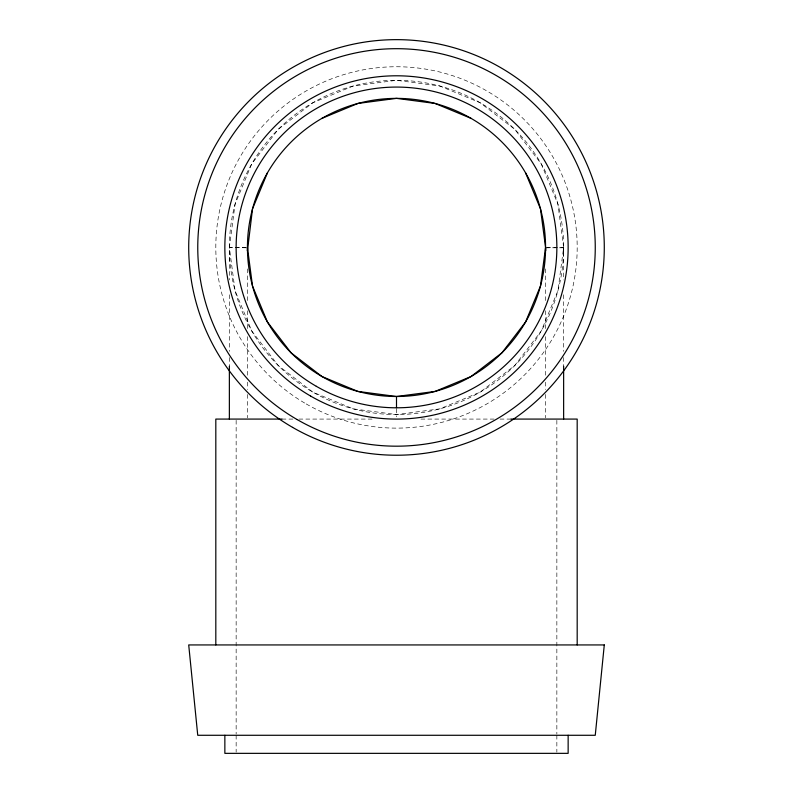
<?xml version="1.0" encoding="UTF-8"?>
<svg xmlns="http://www.w3.org/2000/svg" width="793" height="793" viewBox="0 0 793 793"><rect width="100%" height="100%" fill="white"/><g stroke="black" fill="none" stroke-linecap="round" stroke-linejoin="round"><path stroke-width="0.59" stroke-dasharray="3.96 2.97" d="M246.236 247.485L229.365 247.436L235.065 290.694L251.758 330.998L278.323 365.613L312.938 392.178L353.242 408.871L396.5 414.57L439.758 408.871L480.062 392.178L514.677 365.613L541.242 330.998L557.935 290.694L563.635 247.436L557.935 204.178L541.242 163.873L514.677 129.259L480.062 102.693L439.758 86.001L396.5 80.301L353.242 86.001L312.938 102.693L278.323 129.259L251.758 163.873L235.065 204.178L229.365 247.436L229.365 279.988M563.635 252.908L563.635 247.485A167.135 167.135 0 0 0 312.938 102.693A167.135 167.135 0 0 0 312.938 392.178A167.135 167.135 0 0 0 563.635 247.436L563.635 279.988M546.764 247.436L563.635 247.485M246.236 247.793L229.365 247.436M545.564 247.793L563.635 247.793M282.021 419.081L292.954 419.081M298.911 419.081L372.086 419.081M420.914 419.081L494.089 419.081M500.046 419.081L510.979 419.081M563.635 294.758L563.635 351.388M563.635 357.534L563.635 366.158M556.855 420.32L556.855 734.05M556.855 735.28L556.855 752.141M545.564 268.906L545.564 300.914M545.564 310.767L545.564 329.224M545.564 336.609L545.564 376.001M545.564 382.157L545.564 389.541M545.564 394.468L545.564 417.852M396.5 408.92L396.5 416.831M247.436 268.906L247.436 300.914M247.436 310.767L247.436 329.224M247.436 336.609L247.436 376.001M247.436 382.157L247.436 389.541M247.436 394.468L247.436 417.852M236.145 420.32L236.145 734.05M236.145 735.28L236.145 752.141M229.365 294.758L229.365 351.388M229.365 357.534L229.365 366.158M306.157 403.915A180.685 180.685 0 0 0 577.185 247.436A180.685 180.685 0 0 0 306.157 90.957A180.685 180.685 0 0 0 306.157 403.915"/><path stroke-width="1.19" d="M525.59 172.904L540.489 208.856L545.564 247.436L540.489 286.015L525.59 321.968L501.9 352.835L471.032 376.526L435.079 391.425L396.5 396.5L357.921 391.425L321.968 376.526L291.1 352.835L267.41 321.968L252.511 286.015L247.436 247.485L247.446 250.856L252.511 208.856L267.41 172.904M321.968 118.345A149.064 149.064 0 0 1 545.564 247.436L545.554 250.856L545.564 247.436A149.064 149.064 0 0 1 321.968 376.526A149.064 149.064 0 0 1 321.968 118.345L357.921 103.447L396.5 98.372L435.079 103.447L471.032 118.345M282.021 419.081L215.815 419.081L215.815 644.937M510.979 419.081L577.185 419.081L577.185 644.937M568.145 735.28L568.145 753.35L224.855 753.35L224.855 735.28M563.635 366.158L563.635 419.081M396.5 396.5L396.5 407.79M229.365 366.158L229.365 419.081M604.286 644.937L595.256 735.28L197.744 735.28L188.714 644.937L604.286 644.937M310.678 396.094A171.645 171.645 0 0 0 568.145 247.436A171.645 171.645 0 0 0 310.678 98.788A171.645 171.645 0 0 0 310.678 396.094M316.318 386.31A160.355 160.355 0 0 0 556.855 247.436A160.355 160.355 0 0 0 316.318 108.562A160.355 160.355 0 0 0 316.318 386.31M297.127 419.556A198.756 198.756 0 0 0 595.256 247.436A198.756 198.756 0 0 0 297.127 75.315A198.756 198.756 0 0 0 297.127 419.556M292.607 427.387A207.786 207.786 0 0 0 604.286 247.436A207.786 207.786 0 0 0 292.607 67.484A207.786 207.786 0 0 0 292.607 427.387"/></g></svg>
